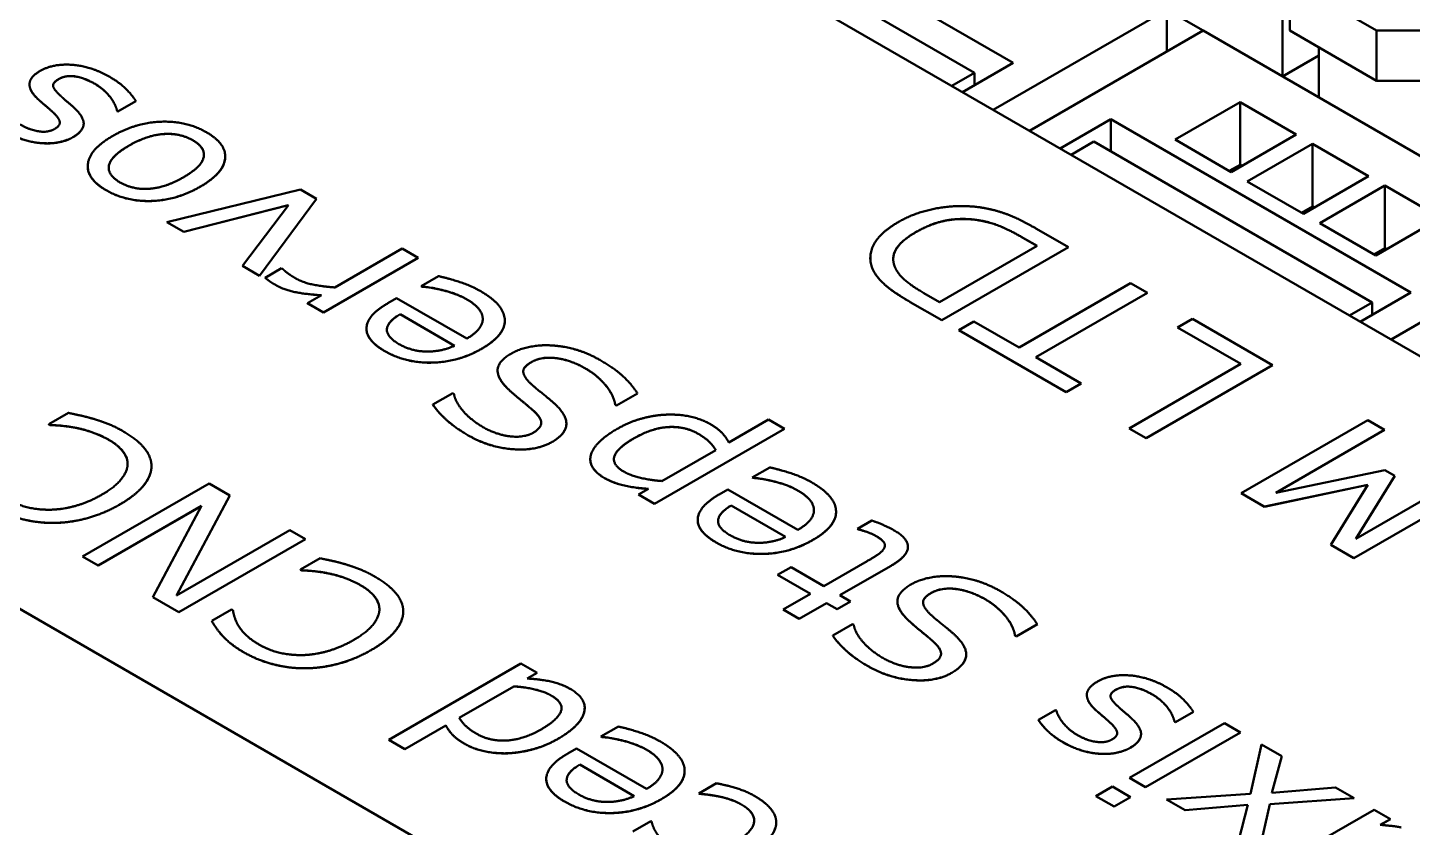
# Model space of a CAD drawing. Header units: millimetres. Extents: x 3118 to 4801, y 919 to 1849.
# Drawn here: x 3955.21 to 3982.29, y 1641.12 to 1656.75 of the extents above; entities that cross this region are included whole.
import ezdxf

# ---------------------------------------------------------------- set-up
doc = ezdxf.new("R2010")
doc.units = ezdxf.units.MM
doc.header["$LTSCALE"] = 1.8
doc.layers.add('외형선(ISO)', color=7, linetype='Continuous', lineweight=50)
doc.layers.add('좁은 외형선(ISO)', color=7, linetype='Continuous', lineweight=35)

msp = doc.modelspace()

# ---------------------------------------------------------------- linework, layer by layer
at = {"layer": '외형선(ISO)'}
for p, q in [((3937.434, 1676.315), (4003.619, 1638.103)), ((3983.456, 1628.993), (3921.655, 1664.674)), ((3974.486, 1656.066), (3968.617, 1659.454)), ((3968.285, 1659.018), (3973.729, 1655.874)), ((3979.754, 1655.801), (3979.754, 1657.434)), ((3979.895, 1657.678), (3981.592, 1656.699)), ((3979.895, 1656.699), (3979.895, 1657.678)), ((3977.491, 1657.107), (3974.097, 1655.147)), ((3977.491, 1656.29), (3977.491, 1657.107)), ((3977.597, 1657.046), (3978.198, 1656.699)), ((3978.198, 1656.699), (3974.804, 1654.739)), ((3978.198, 1656.699), (3978.163, 1656.719)), ((3982.724, 1654.086), (3978.198, 1656.699)), ((3979.895, 1656.699), (3981.592, 1655.719)), ((3982.441, 1656.699), (3981.592, 1656.699)), ((3981.592, 1655.719), (3981.592, 1656.699)), ((3980.461, 1655.392), (3980.461, 1656.372)), ((3974.486, 1656.066), (3973.496, 1655.494)), ((3980.461, 1656.209), (3979.754, 1655.801)), ((3973.729, 1655.874), (3973.284, 1655.617)), ((3973.729, 1655.629), (3973.729, 1655.874)), ((3955.248, 1655.649), (3955.248, 1655.65)), ((3982.441, 1655.719), (3981.592, 1655.719)), ((3956.979, 1655.113), (3957.331, 1655.316)), ((3957.331, 1655.315), (3956.979, 1655.113)), ((3957.331, 1655.315), (3957.331, 1655.316)), ((3978.923, 1655.3), (3977.65, 1654.566)), ((3980.019, 1654.668), (3978.923, 1655.3)), ((3978.923, 1654.076), (3978.923, 1655.3)), ((3956.963, 1655.123), (3956.979, 1655.113)), ((3956.963, 1655.122), (3956.963, 1655.123)), ((3956.979, 1655.113), (3956.963, 1655.122)), ((3956.979, 1655.113), (3956.979, 1655.113)), ((3956.308, 1654.881), (3956.308, 1654.882)), ((3976.395, 1654.964), (3975.405, 1654.392)), ((3982.264, 1651.575), (3976.395, 1654.964)), ((3976.395, 1654.964), (3976.395, 1654.335)), ((3955.51, 1654.495), (3955.51, 1654.496)), ((3976.063, 1654.527), (3975.617, 1654.27)), ((3976.063, 1654.527), (3981.508, 1651.383)), ((3977.65, 1654.566), (3978.746, 1653.933)), ((3978.746, 1653.933), (3980.019, 1654.668)), ((3980.337, 1654.484), (3979.064, 1653.749)), ((3981.433, 1653.851), (3980.337, 1654.484)), ((3980.337, 1653.259), (3980.337, 1654.484)), ((3959.076, 1654.235), (3959.076, 1654.236)), ((3956.387, 1654.046), (3956.387, 1654.047)), ((3978.923, 1654.076), (3978.711, 1653.953)), ((3978.958, 1654.055), (3978.923, 1654.076)), ((3979.064, 1653.749), (3980.161, 1653.116)), ((3980.161, 1653.116), (3981.433, 1653.851)), ((3981.751, 1653.667), (3980.479, 1652.933)), ((3982.848, 1653.035), (3981.751, 1653.667)), ((3981.751, 1652.443), (3981.751, 1653.667)), ((3960.545, 1653.589), (3957.937, 1652.951)), ((3959.749, 1651.904), (3960.858, 1653.408)), ((3960.858, 1653.407), (3959.749, 1651.904)), ((3960.858, 1653.408), (3960.545, 1653.589)), ((3960.858, 1653.407), (3960.858, 1653.408)), ((3958.264, 1652.762), (3960.311, 1653.286)), ((3960.31, 1653.285), (3958.264, 1652.761)), ((3960.311, 1653.286), (3959.412, 1652.099)), ((3980.337, 1653.259), (3980.125, 1653.137)), ((3980.373, 1653.239), (3980.337, 1653.259)), ((3957.937, 1652.951), (3958.264, 1652.762)), ((3957.937, 1652.95), (3957.937, 1652.951)), ((3958.264, 1652.761), (3957.937, 1652.95)), ((3975.566, 1652.463), (3974.942, 1652.823)), ((3980.479, 1652.933), (3981.575, 1652.3)), ((3981.575, 1652.3), (3982.848, 1653.035)), ((3958.264, 1652.761), (3958.264, 1652.762)), ((3974.643, 1652.667), (3974.952, 1652.489)), ((3974.951, 1652.488), (3974.643, 1652.666)), ((3985.269, 1652.616), (3981.875, 1650.657)), ((3962.539, 1652.438), (3961.222, 1651.677)), ((3962.852, 1652.257), (3962.539, 1652.438)), ((3974.952, 1652.489), (3973.046, 1651.389)), ((3973.091, 1651.034), (3975.566, 1652.463)), ((3975.566, 1652.462), (3973.091, 1651.033)), ((3975.566, 1652.462), (3975.566, 1652.463)), ((3981.751, 1652.443), (3981.539, 1652.32)), ((3981.787, 1652.422), (3981.751, 1652.443)), ((3959.412, 1652.099), (3959.749, 1651.904)), ((3959.412, 1652.098), (3959.412, 1652.099)), ((3959.749, 1651.904), (3959.412, 1652.098)), ((3960.177, 1652.051), (3959.856, 1651.866)), ((3960.194, 1652.042), (3960.177, 1652.051)), ((3960.996, 1651.185), (3962.852, 1652.257)), ((3962.852, 1652.256), (3960.996, 1651.184)), ((3962.852, 1652.256), (3962.852, 1652.257)), ((3971.692, 1652.251), (3971.692, 1652.252)), ((3959.749, 1651.904), (3959.749, 1651.904)), ((3959.856, 1651.865), (3959.856, 1651.866)), ((3963.248, 1651.897), (3962.907, 1651.7)), ((3976.782, 1651.761), (3974.6, 1650.501)), ((3977.111, 1651.571), (3976.782, 1651.761)), ((3960.957, 1651.524), (3960.682, 1651.366)), ((3962.428, 1651.466), (3962.258, 1651.368)), ((3963.798, 1650.675), (3962.428, 1651.466)), ((3962.923, 1651.69), (3962.907, 1651.7)), ((3962.907, 1651.7), (3962.923, 1651.691)), ((3962.907, 1651.7), (3962.907, 1651.7)), ((3962.923, 1651.69), (3962.923, 1651.691)), ((3973.046, 1651.389), (3972.737, 1651.567)), ((3974.929, 1650.311), (3977.111, 1651.571)), ((3977.111, 1651.57), (3974.93, 1650.311)), ((3977.111, 1651.57), (3977.111, 1651.571)), ((3982.264, 1651.575), (3981.274, 1651.004)), ((3960.682, 1651.366), (3960.996, 1651.185)), ((3960.682, 1651.365), (3960.682, 1651.366)), ((3960.996, 1651.184), (3960.682, 1651.365)), ((3972.473, 1651.391), (3973.091, 1651.034)), ((3973.091, 1651.033), (3972.473, 1651.39)), ((3981.508, 1651.383), (3981.062, 1651.126)), ((3981.508, 1651.138), (3981.508, 1651.383)), ((3960.996, 1651.184), (3960.996, 1651.185)), ((3962.495, 1651.152), (3963.559, 1650.537)), ((3962.495, 1651.151), (3962.495, 1651.152)), ((3963.559, 1650.537), (3962.495, 1651.151)), ((3964.111, 1651.079), (3964.111, 1651.08)), ((3964.544, 1651.027), (3964.544, 1651.028)), ((3973.091, 1651.033), (3973.091, 1651.034)), ((3973.715, 1651.012), (3973.422, 1650.843)), ((3974.6, 1650.501), (3973.715, 1651.012)), ((3977.992, 1651.062), (3977.699, 1650.893)), ((3979.558, 1650.158), (3977.992, 1651.062)), ((3961.839, 1650.871), (3961.839, 1650.871)), ((3973.422, 1650.843), (3975.521, 1649.631)), ((3973.422, 1650.842), (3973.422, 1650.843)), ((3975.521, 1649.63), (3973.422, 1650.842)), ((3977.699, 1650.893), (3978.936, 1650.179)), ((3977.699, 1650.892), (3977.699, 1650.893)), ((3978.935, 1650.179), (3977.699, 1650.892)), ((3975.814, 1649.8), (3974.929, 1650.311)), ((3978.936, 1650.179), (3976.754, 1648.919)), ((3977.083, 1648.729), (3979.558, 1650.158)), ((3979.558, 1650.157), (3977.083, 1648.729)), ((3979.558, 1650.157), (3979.558, 1650.158)), ((3964.402, 1650.053), (3964.402, 1650.054)), ((3963.525, 1649.608), (3963.137, 1649.384)), ((3963.549, 1649.594), (3963.525, 1649.608)), ((3966.727, 1649.366), (3967.139, 1649.604)), ((3967.139, 1649.603), (3966.727, 1649.366)), ((3967.139, 1649.603), (3967.139, 1649.604)), ((3975.521, 1649.631), (3975.814, 1649.8)), ((3975.814, 1649.799), (3975.521, 1649.63)), ((3975.521, 1649.63), (3975.521, 1649.631)), ((3975.814, 1649.799), (3975.814, 1649.8)), ((3963.137, 1649.383), (3963.137, 1649.384)), ((3966.727, 1649.366), (3966.703, 1649.38)), ((3966.703, 1649.38), (3966.727, 1649.366)), ((3966.703, 1649.38), (3966.703, 1649.38)), ((3966.727, 1649.366), (3966.727, 1649.366)), ((3956.01, 1649.223), (3955.624, 1649)), ((3969.701, 1649.093), (3968.923, 1648.644)), ((3970.014, 1648.913), (3969.701, 1649.093)), ((3981.421, 1649.083), (3978.946, 1647.654)), ((3981.75, 1648.893), (3981.421, 1649.083)), ((3955.624, 1649), (3955.648, 1648.986)), ((3955.624, 1648.999), (3955.624, 1649)), ((3955.648, 1648.985), (3955.624, 1648.999)), ((3955.648, 1648.985), (3955.648, 1648.986)), ((3965.748, 1649.013), (3965.748, 1649.014)), ((3967.473, 1647.445), (3970.014, 1648.913)), ((3970.014, 1648.912), (3967.473, 1647.444)), ((3970.014, 1648.912), (3970.014, 1648.913)), ((3977.083, 1648.729), (3976.754, 1648.919)), ((3976.754, 1648.919), (3977.083, 1648.729)), ((3976.754, 1648.919), (3976.754, 1648.919)), ((3979.619, 1647.662), (3981.75, 1648.893)), ((3981.75, 1648.892), (3979.621, 1647.663)), ((3981.75, 1648.892), (3981.75, 1648.893)), ((3968.669, 1648.497), (3967.616, 1647.89)), ((3977.083, 1648.729), (3977.083, 1648.729)), ((3966.215, 1648.314), (3966.215, 1648.314)), ((3957.634, 1648.177), (3957.634, 1648.178)), ((3969.725, 1648.158), (3969.384, 1647.961)), ((3969.384, 1647.961), (3969.4, 1647.951)), ((3969.384, 1647.96), (3969.384, 1647.961)), ((3969.4, 1647.951), (3969.384, 1647.96)), ((3969.4, 1647.951), (3969.4, 1647.951)), ((3981.756, 1648.103), (3979.619, 1647.662)), ((3981.184, 1646.758), (3981.952, 1647.99)), ((3983.316, 1647.989), (3981.184, 1646.758)), ((3981.952, 1647.989), (3981.185, 1646.759)), ((3981.952, 1647.99), (3981.756, 1648.103)), ((3981.952, 1647.989), (3981.952, 1647.99)), ((3958.759, 1647.843), (3956.284, 1646.414)), ((3959.165, 1647.609), (3958.759, 1647.843)), ((3967.354, 1647.738), (3967.16, 1647.626)), ((3968.905, 1647.726), (3968.735, 1647.628)), ((3970.275, 1646.936), (3968.905, 1647.726)), ((3979.402, 1647.39), (3981.419, 1647.817)), ((3981.418, 1647.816), (3979.402, 1647.389)), ((3981.419, 1647.817), (3980.699, 1646.641)), ((3983.623, 1647.811), (3981.148, 1646.382)), ((3981.148, 1646.382), (3983.623, 1647.811)), ((3956.591, 1646.237), (3958.612, 1647.403)), ((3958.611, 1647.402), (3956.591, 1646.236)), ((3958.612, 1647.403), (3957.662, 1645.619)), ((3958.125, 1645.652), (3959.165, 1647.609)), ((3959.165, 1647.608), (3958.125, 1645.653)), ((3959.165, 1647.608), (3959.165, 1647.609)), ((3967.16, 1647.626), (3967.473, 1647.445)), ((3967.16, 1647.625), (3967.16, 1647.626)), ((3967.473, 1647.444), (3967.16, 1647.625)), ((3967.473, 1647.444), (3967.473, 1647.445)), ((3968.972, 1647.413), (3970.036, 1646.798)), ((3968.972, 1647.412), (3968.972, 1647.413)), ((3970.036, 1646.798), (3968.972, 1647.412)), ((3978.946, 1647.654), (3979.402, 1647.39)), ((3978.946, 1647.653), (3978.946, 1647.654)), ((3979.402, 1647.389), (3978.946, 1647.653)), ((3968.316, 1647.131), (3968.316, 1647.132)), ((3970.588, 1647.339), (3970.588, 1647.34)), ((3971.022, 1647.288), (3971.022, 1647.289)), ((3979.402, 1647.389), (3979.402, 1647.39)), ((3960.339, 1646.931), (3958.125, 1645.652)), ((3960.646, 1646.754), (3960.339, 1646.931)), ((3971.719, 1647.119), (3971.439, 1646.957)), ((3971.439, 1646.957), (3971.455, 1646.947)), ((3971.439, 1646.956), (3971.439, 1646.957)), ((3971.455, 1646.946), (3971.439, 1646.956)), ((3971.455, 1646.946), (3971.455, 1646.947)), ((3958.171, 1645.325), (3960.646, 1646.754)), ((3960.646, 1646.753), (3958.171, 1645.324)), ((3960.646, 1646.753), (3960.646, 1646.754)), ((3972.428, 1646.6), (3972.428, 1646.6)), ((3981.148, 1646.382), (3980.699, 1646.641)), ((3980.699, 1646.641), (3981.148, 1646.382)), ((3980.699, 1646.641), (3980.699, 1646.641)), ((3956.284, 1646.414), (3956.591, 1646.237)), ((3956.284, 1646.413), (3956.284, 1646.414)), ((3956.591, 1646.236), (3956.284, 1646.413)), ((3960.933, 1646.38), (3960.547, 1646.158)), ((3971.631, 1646.325), (3970.784, 1645.837)), ((3981.148, 1646.382), (3981.148, 1646.382)), ((3956.591, 1646.236), (3956.591, 1646.237)), ((3960.547, 1646.158), (3960.571, 1646.144)), ((3960.547, 1646.157), (3960.547, 1646.158)), ((3960.571, 1646.143), (3960.547, 1646.157)), ((3960.571, 1646.143), (3960.571, 1646.144)), ((3970.142, 1646.208), (3969.879, 1646.056)), ((3969.879, 1646.056), (3970.521, 1645.685)), ((3969.879, 1646.055), (3969.879, 1646.056)), ((3970.521, 1645.685), (3969.879, 1646.055)), ((3970.784, 1645.837), (3970.142, 1646.208)), ((3971.097, 1645.656), (3972.085, 1646.226)), ((3972.085, 1646.226), (3971.098, 1645.656)), ((3957.662, 1645.619), (3958.171, 1645.325)), ((3957.662, 1645.618), (3957.662, 1645.619)), ((3958.171, 1645.324), (3957.662, 1645.618)), ((3970.521, 1645.685), (3969.988, 1645.377)), ((3971.045, 1645.383), (3971.307, 1645.535)), ((3971.307, 1645.534), (3971.045, 1645.382)), ((3971.307, 1645.535), (3971.097, 1645.656)), ((3971.307, 1645.534), (3971.307, 1645.535)), ((3972.221, 1645.539), (3972.221, 1645.54)), ((3958.171, 1645.324), (3958.171, 1645.325)), ((3959.202, 1645.381), (3958.812, 1645.156)), ((3959.226, 1645.367), (3959.202, 1645.381)), ((3962.557, 1645.334), (3962.557, 1645.335)), ((3969.988, 1645.377), (3970.301, 1645.196)), ((3969.988, 1645.376), (3969.988, 1645.377)), ((3970.301, 1645.196), (3969.988, 1645.376)), ((3970.835, 1645.504), (3970.301, 1645.196)), ((3970.301, 1645.196), (3970.835, 1645.504)), ((3971.045, 1645.382), (3970.835, 1645.504)), ((3970.835, 1645.504), (3971.045, 1645.383)), ((3970.835, 1645.504), (3970.835, 1645.504)), ((3971.045, 1645.382), (3971.045, 1645.383)), ((3958.812, 1645.155), (3958.812, 1645.156)), ((3970.301, 1645.196), (3970.301, 1645.196)), ((3971.344, 1645.094), (3970.956, 1644.87)), ((3971.368, 1645.08), (3971.344, 1645.094)), ((3974.546, 1644.852), (3974.958, 1645.09)), ((3974.958, 1645.089), (3974.546, 1644.851)), ((3974.958, 1645.089), (3974.958, 1645.09)), ((3970.956, 1644.869), (3970.956, 1644.87)), ((3974.522, 1644.866), (3974.546, 1644.852)), ((3974.522, 1644.865), (3974.522, 1644.866)), ((3974.546, 1644.851), (3974.522, 1644.865)), ((3974.546, 1644.851), (3974.546, 1644.852)), ((3973.566, 1644.499), (3973.566, 1644.5)), ((3964.86, 1644.32), (3962.274, 1642.827)), ((3965.174, 1644.14), (3964.86, 1644.32)), ((3964.98, 1644.028), (3965.174, 1644.14)), ((3965.174, 1644.139), (3964.981, 1644.028)), ((3965.174, 1644.139), (3965.174, 1644.14)), ((3963.65, 1643.26), (3964.717, 1643.876)), ((3964.717, 1643.875), (3963.651, 1643.26)), ((3964.717, 1643.875), (3964.717, 1643.876)), ((3975.926, 1643.711), (3975.926, 1643.712)), ((3966.105, 1643.45), (3966.105, 1643.451)), ((3975.314, 1643.413), (3974.98, 1643.22)), ((3975.33, 1643.404), (3975.314, 1643.413)), ((3977.657, 1643.175), (3978.009, 1643.378)), ((3978.009, 1643.377), (3977.657, 1643.174)), ((3978.009, 1643.377), (3978.009, 1643.378)), ((3962.588, 1642.647), (3963.392, 1643.111)), ((3963.392, 1643.11), (3962.588, 1642.646)), ((3963.392, 1643.11), (3963.392, 1643.111)), ((3966.764, 1643.091), (3966.422, 1642.894)), ((3974.98, 1643.22), (3974.98, 1643.22)), ((3978.615, 1643.156), (3976.758, 1642.084)), ((3977.641, 1643.184), (3977.657, 1643.175)), ((3977.641, 1643.183), (3977.641, 1643.184)), ((3977.657, 1643.174), (3977.641, 1643.183)), ((3977.657, 1643.174), (3977.657, 1643.175)), ((3978.928, 1642.976), (3978.615, 1643.156)), ((3962.588, 1642.646), (3962.274, 1642.827)), ((3962.274, 1642.827), (3962.588, 1642.647)), ((3962.274, 1642.827), (3962.274, 1642.827)), ((3966.422, 1642.894), (3966.438, 1642.885)), ((3966.422, 1642.893), (3966.422, 1642.894)), ((3966.438, 1642.884), (3966.422, 1642.893)), ((3966.438, 1642.884), (3966.438, 1642.885)), ((3976.986, 1642.943), (3976.986, 1642.944)), ((3977.071, 1641.904), (3978.928, 1642.976)), ((3978.928, 1642.975), (3977.071, 1641.903)), ((3978.928, 1642.975), (3978.928, 1642.976)), ((3962.588, 1642.646), (3962.588, 1642.647)), ((3964.596, 1642.566), (3964.596, 1642.567)), ((3965.943, 1642.659), (3965.774, 1642.561)), ((3967.313, 1641.869), (3965.943, 1642.659)), ((3976.188, 1642.557), (3976.188, 1642.558)), ((3979.34, 1642.738), (3979.126, 1641.772)), ((3979.736, 1642.509), (3979.34, 1642.738)), ((3966.01, 1642.346), (3967.075, 1641.731)), ((3966.01, 1642.345), (3966.01, 1642.346)), ((3967.074, 1641.731), (3966.01, 1642.345)), ((3967.626, 1642.273), (3967.626, 1642.273)), ((3979.546, 1641.795), (3979.736, 1642.509)), ((3979.736, 1642.508), (3979.546, 1641.795)), ((3979.736, 1642.508), (3979.736, 1642.509)), ((3965.354, 1642.064), (3965.354, 1642.065)), ((3968.06, 1642.221), (3968.06, 1642.222)), ((3977.071, 1641.903), (3976.758, 1642.084)), ((3976.758, 1642.084), (3977.071, 1641.904)), ((3976.758, 1642.084), (3976.758, 1642.084)), ((3968.681, 1641.982), (3968.337, 1641.783)), ((3968.354, 1641.773), (3968.337, 1641.783)), ((3968.337, 1641.783), (3968.354, 1641.774)), ((3968.337, 1641.783), (3968.337, 1641.783)), ((3968.354, 1641.773), (3968.354, 1641.774)), ((3976.427, 1641.916), (3976.103, 1641.73)), ((3976.103, 1641.73), (3976.457, 1641.526)), ((3976.103, 1641.729), (3976.103, 1641.73)), ((3976.457, 1641.525), (3976.103, 1641.729)), ((3976.78, 1641.712), (3976.427, 1641.916)), ((3977.071, 1641.903), (3977.071, 1641.904)), ((3979.126, 1641.772), (3977.483, 1641.666)), ((3980.789, 1641.901), (3979.546, 1641.795)), ((3981.152, 1641.691), (3980.789, 1641.901)), ((3976.457, 1641.526), (3976.78, 1641.712)), ((3976.78, 1641.711), (3976.457, 1641.525)), ((3976.457, 1641.525), (3976.457, 1641.526)), ((3976.78, 1641.711), (3976.78, 1641.712)), ((3977.483, 1641.666), (3977.847, 1641.456)), ((3977.483, 1641.665), (3977.483, 1641.666)), ((3977.847, 1641.455), (3977.483, 1641.665)), ((3977.847, 1641.456), (3979.073, 1641.557)), ((3979.073, 1641.556), (3977.847, 1641.455)), ((3977.847, 1641.455), (3977.847, 1641.456)), ((3979.073, 1641.557), (3978.894, 1640.851)), ((3979.289, 1640.623), (3979.504, 1641.575)), ((3979.504, 1641.574), (3979.289, 1640.622)), ((3979.504, 1641.575), (3981.152, 1641.691)), ((3981.152, 1641.69), (3979.504, 1641.574)), ((3979.504, 1641.574), (3979.504, 1641.575)), ((3981.548, 1641.463), (3980.288, 1640.735)), ((3981.152, 1641.69), (3981.152, 1641.691)), ((3981.861, 1641.282), (3981.548, 1641.463)), ((3967.398, 1641.241), (3967.05, 1641.04)), ((3967.414, 1641.232), (3967.398, 1641.241)), ((3969.851, 1641.217), (3969.851, 1641.218)), ((3969.851, 1641.207), (3969.851, 1641.208)), ((3981.665, 1641.169), (3981.861, 1641.282)), ((3981.861, 1641.281), (3981.667, 1641.169)), ((3981.861, 1641.281), (3981.861, 1641.282))]:
    msp.add_line(p, q, dxfattribs=at)
for points in [[(3955.456, 1655.909), (3955.254, 1655.792), (3955.248, 1655.653)], [(3956.82, 1655.791), (3956.456, 1656.001), (3955.71, 1656.056), (3955.456, 1655.909)], [(3955.816, 1655.748), (3955.959, 1655.831), (3956.325, 1655.774), (3956.531, 1655.655)], [(3956.531, 1655.654), (3956.325, 1655.773), (3955.959, 1655.83), (3955.816, 1655.747)], [(3955.248, 1655.653), (3955.246, 1655.515), (3955.414, 1655.359)], [(3955.414, 1655.359), (3955.248, 1655.512), (3955.248, 1655.649)], [(3955.71, 1655.615), (3955.704, 1655.684), (3955.816, 1655.748)], [(3955.816, 1655.747), (3955.711, 1655.686), (3955.71, 1655.622)], [(3955.858, 1655.42), (3955.721, 1655.546), (3955.71, 1655.615)], [(3956.531, 1655.655), (3956.696, 1655.559), (3956.929, 1655.273), (3956.963, 1655.123)], [(3956.963, 1655.122), (3956.929, 1655.272), (3956.696, 1655.558), (3956.531, 1655.654)], [(3957.331, 1655.316), (3957.27, 1655.417), (3957.026, 1655.672), (3956.82, 1655.791)], [(3955.708, 1655.1), (3955.642, 1655.161), (3955.468, 1655.308), (3955.414, 1655.359)], [(3955.414, 1655.359), (3955.468, 1655.309), (3955.642, 1655.162), (3955.708, 1655.1)], [(3956.149, 1655.161), (3956.084, 1655.226), (3955.908, 1655.372), (3955.858, 1655.42)], [(3955.84, 1654.914), (3955.828, 1654.989), (3955.708, 1655.1)], [(3955.708, 1655.1), (3955.828, 1654.99), (3955.84, 1654.915)], [(3956.098, 1654.614), (3956.282, 1654.72), (3956.329, 1654.983), (3956.149, 1655.161)], [(3954.783, 1654.72), (3954.961, 1654.618), (3955.339, 1654.504), (3955.51, 1654.496)], [(3955.51, 1654.495), (3955.339, 1654.504), (3954.961, 1654.617), (3954.783, 1654.719)], [(3955.739, 1654.775), (3955.607, 1654.699), (3955.24, 1654.76), (3955.068, 1654.859)], [(3955.84, 1654.915), (3955.854, 1654.842), (3955.739, 1654.775)], [(3955.841, 1654.899), (3955.841, 1654.906), (3955.84, 1654.914)], [(3958.711, 1654.709), (3958.321, 1654.934), (3957.329, 1654.9), (3956.874, 1654.637)], [(3955.51, 1654.496), (3955.686, 1654.486), (3955.985, 1654.549), (3956.098, 1654.614)], [(3956.098, 1654.613), (3955.985, 1654.548), (3955.686, 1654.485), (3955.51, 1654.495)], [(3956.874, 1654.637), (3956.42, 1654.375), (3956.359, 1653.801), (3956.749, 1653.576)], [(3957.018, 1653.731), (3956.767, 1653.876), (3956.836, 1654.242), (3957.197, 1654.451)], [(3957.197, 1654.451), (3957.551, 1654.655), (3958.193, 1654.697), (3958.442, 1654.553)], [(3958.442, 1654.553), (3958.193, 1654.696), (3957.551, 1654.654), (3957.197, 1654.45)], [(3958.442, 1654.553), (3958.694, 1654.408), (3958.616, 1654.036), (3958.266, 1653.834)], [(3958.66, 1654.271), (3958.66, 1654.427), (3958.442, 1654.553)], [(3958.589, 1653.647), (3959.044, 1653.91), (3959.105, 1654.481), (3958.711, 1654.709)], [(3956.749, 1653.575), (3956.387, 1653.784), (3956.387, 1654.046)], [(3956.749, 1653.576), (3957.143, 1653.349), (3958.135, 1653.385), (3958.589, 1653.647)], [(3958.589, 1653.646), (3958.135, 1653.384), (3957.143, 1653.348), (3956.749, 1653.575)], [(3958.266, 1653.834), (3957.905, 1653.625), (3957.272, 1653.584), (3957.018, 1653.731)], [(3973.816, 1653.245), (3973.42, 1653.298), (3972.58, 1653.151), (3972.242, 1652.956)], [(3974.942, 1652.823), (3974.6, 1653.021), (3974.091, 1653.207), (3973.816, 1653.245)], [(3972.242, 1652.956), (3971.881, 1652.748), (3971.638, 1652.281), (3971.733, 1652.044)], [(3972.578, 1652.756), (3972.867, 1652.923), (3973.434, 1653.038), (3973.739, 1653)], [(3973.739, 1652.999), (3973.434, 1653.037), (3972.867, 1652.922), (3972.578, 1652.755)], [(3973.739, 1653), (3973.982, 1652.969), (3974.404, 1652.805), (3974.643, 1652.667)], [(3974.643, 1652.666), (3974.404, 1652.804), (3973.982, 1652.968), (3973.739, 1652.999)], [(3972.18, 1652.059), (3972.093, 1652.243), (3972.289, 1652.589), (3972.578, 1652.756)], [(3960.452, 1651.855), (3960.363, 1651.907), (3960.248, 1651.992), (3960.194, 1652.042)], [(3971.733, 1652.043), (3971.692, 1652.148), (3971.692, 1652.251)], [(3971.733, 1652.044), (3971.79, 1651.907), (3972.111, 1651.6), (3972.473, 1651.391)], [(3972.473, 1651.39), (3972.111, 1651.599), (3971.79, 1651.906), (3971.733, 1652.043)], [(3972.737, 1651.567), (3972.507, 1651.7), (3972.242, 1651.928), (3972.18, 1652.059)], [(3959.856, 1651.866), (3959.917, 1651.817), (3959.981, 1651.77), (3960.064, 1651.723)], [(3960.064, 1651.722), (3959.981, 1651.77), (3959.917, 1651.816), (3959.856, 1651.865)], [(3961.222, 1651.677), (3960.994, 1651.69), (3960.598, 1651.772), (3960.452, 1651.855)], [(3964.073, 1651.601), (3963.891, 1651.706), (3963.473, 1651.845), (3963.248, 1651.897)], [(3960.064, 1651.723), (3960.212, 1651.637), (3960.622, 1651.545), (3960.957, 1651.524)], [(3962.923, 1651.691), (3963.079, 1651.685), (3963.614, 1651.551), (3963.804, 1651.441)], [(3963.804, 1651.441), (3963.614, 1651.55), (3963.079, 1651.684), (3962.923, 1651.69)], [(3964.093, 1650.479), (3964.553, 1650.745), (3964.535, 1651.334), (3964.073, 1651.601)], [(3962.258, 1651.368), (3961.854, 1651.135), (3961.824, 1650.646), (3962.2, 1650.429)], [(3964.111, 1651.079), (3964.105, 1651.173), (3963.947, 1651.358), (3963.804, 1651.441)], [(3963.804, 1651.441), (3963.947, 1651.359), (3964.105, 1651.174), (3964.111, 1651.08)], [(3962.474, 1650.569), (3962.226, 1650.712), (3962.25, 1651.009), (3962.495, 1651.152)], [(3964.111, 1651.08), (3964.121, 1650.981), (3963.97, 1650.774), (3963.798, 1650.675)], [(3964.544, 1651.027), (3964.544, 1650.739), (3964.093, 1650.478)], [(3964.112, 1651.056), (3964.112, 1651.068), (3964.111, 1651.079)], [(3962.2, 1650.428), (3961.839, 1650.637), (3961.839, 1650.871)], [(3962.2, 1650.429), (3962.606, 1650.195), (3963.638, 1650.217), (3964.093, 1650.479)], [(3964.093, 1650.478), (3963.638, 1650.216), (3962.606, 1650.194), (3962.2, 1650.428)], [(3963.559, 1650.537), (3963.319, 1650.422), (3962.727, 1650.423), (3962.474, 1650.569)], [(3964.677, 1650.387), (3964.412, 1650.234), (3964.394, 1649.902), (3964.598, 1649.7)], [(3965.458, 1650.542), (3965.24, 1650.556), (3964.822, 1650.471), (3964.677, 1650.387)], [(3966.42, 1650.248), (3966.172, 1650.392), (3965.699, 1650.527), (3965.458, 1650.542)], [(3965.028, 1649.818), (3964.907, 1649.939), (3964.901, 1650.122), (3965.065, 1650.217)], [(3965.065, 1650.216), (3964.904, 1650.123), (3964.904, 1650.034)], [(3966.131, 1650.085), (3965.826, 1650.261), (3965.256, 1650.327), (3965.065, 1650.216)], [(3965.065, 1650.217), (3965.256, 1650.327), (3965.826, 1650.262), (3966.131, 1650.086)], [(3967.139, 1649.604), (3967.018, 1649.789), (3966.689, 1650.093), (3966.42, 1650.248)], [(3964.598, 1649.699), (3964.402, 1649.892), (3964.402, 1650.053)], [(3966.131, 1650.086), (3966.349, 1649.96), (3966.671, 1649.579), (3966.703, 1649.38)], [(3966.703, 1649.38), (3966.671, 1649.578), (3966.349, 1649.959), (3966.131, 1650.085)], [(3964.117, 1648.946), (3963.875, 1649.086), (3963.572, 1649.443), (3963.549, 1649.594)], [(3964.598, 1649.7), (3964.701, 1649.601), (3965.026, 1649.336), (3965.109, 1649.26)], [(3965.109, 1649.259), (3965.026, 1649.335), (3964.701, 1649.6), (3964.598, 1649.699)], [(3965.497, 1649.421), (3965.368, 1649.533), (3965.119, 1649.728), (3965.028, 1649.818)], [(3963.137, 1649.384), (3963.23, 1649.244), (3963.567, 1648.935), (3963.828, 1648.784)], [(3963.828, 1648.783), (3963.567, 1648.934), (3963.23, 1649.243), (3963.137, 1649.383)], [(3965.467, 1648.655), (3965.737, 1648.811), (3965.757, 1649.189), (3965.497, 1649.421)], [(3956.517, 1649.1), (3956.357, 1649.148), (3956.141, 1649.194), (3956.01, 1649.223)], [(3957.074, 1648.867), (3956.933, 1648.949), (3956.65, 1649.061), (3956.517, 1649.1)], [(3965.109, 1649.26), (3965.265, 1649.117), (3965.248, 1648.923), (3965.095, 1648.834)], [(3965.257, 1649.029), (3965.257, 1649.123), (3965.109, 1649.259)], [(3967.721, 1649.189), (3967.473, 1649.183), (3966.97, 1649.042), (3966.743, 1648.911)], [(3968.552, 1649.008), (3968.386, 1649.104), (3967.954, 1649.197), (3967.721, 1649.189)], [(3955.648, 1648.986), (3955.989, 1648.976), (3956.569, 1648.83), (3956.808, 1648.692)], [(3956.808, 1648.691), (3956.569, 1648.829), (3955.989, 1648.975), (3955.648, 1648.985)], [(3957.634, 1648.182), (3957.634, 1648.369), (3957.345, 1648.711), (3957.074, 1648.867)], [(3963.828, 1648.784), (3964.234, 1648.55), (3965.157, 1648.476), (3965.467, 1648.655)], [(3965.467, 1648.654), (3965.157, 1648.476), (3964.234, 1648.549), (3963.828, 1648.783)], [(3965.095, 1648.834), (3964.921, 1648.734), (3964.382, 1648.794), (3964.117, 1648.946)], [(3966.743, 1648.911), (3966.293, 1648.651), (3966.16, 1648.143), (3966.495, 1647.949)], [(3967.075, 1648.729), (3967.42, 1648.929), (3968.067, 1648.964), (3968.327, 1648.813)], [(3968.327, 1648.813), (3968.067, 1648.963), (3967.42, 1648.928), (3967.075, 1648.729)], [(3968.327, 1648.813), (3968.449, 1648.743), (3968.596, 1648.609), (3968.669, 1648.497)], [(3968.923, 1648.644), (3968.869, 1648.753), (3968.697, 1648.924), (3968.552, 1649.008)], [(3956.808, 1648.692), (3956.979, 1648.593), (3957.173, 1648.346), (3957.167, 1648.207)], [(3966.873, 1648.074), (3966.634, 1648.212), (3966.739, 1648.536), (3967.075, 1648.729)], [(3966.495, 1647.948), (3966.215, 1648.11), (3966.215, 1648.314)], [(3957.167, 1648.207), (3957.159, 1648.074), (3956.927, 1647.777), (3956.666, 1647.626)], [(3957.008, 1647.429), (3957.329, 1647.614), (3957.636, 1647.999), (3957.634, 1648.182)], [(3966.495, 1647.949), (3966.671, 1647.848), (3967.123, 1647.75), (3967.354, 1647.738)], [(3967.616, 1647.89), (3967.396, 1647.907), (3967.008, 1647.996), (3966.873, 1648.074)], [(3970.281, 1647.701), (3970.091, 1647.811), (3969.556, 1647.945), (3969.4, 1647.951)], [(3969.4, 1647.951), (3969.556, 1647.946), (3970.091, 1647.812), (3970.281, 1647.702)], [(3970.55, 1647.862), (3970.368, 1647.967), (3969.95, 1648.105), (3969.725, 1648.158)], [(3970.281, 1647.702), (3970.424, 1647.619), (3970.582, 1647.435), (3970.588, 1647.34)], [(3970.588, 1647.339), (3970.582, 1647.434), (3970.424, 1647.618), (3970.281, 1647.701)], [(3970.57, 1646.74), (3971.03, 1647.006), (3971.012, 1647.595), (3970.55, 1647.862)], [(3955.668, 1647.33), (3955.422, 1647.325), (3954.999, 1647.429), (3954.811, 1647.537)], [(3956.666, 1647.626), (3956.416, 1647.481), (3955.908, 1647.336), (3955.668, 1647.33)], [(3955.719, 1647.072), (3956.046, 1647.074), (3956.7, 1647.252), (3957.008, 1647.429)], [(3957.008, 1647.428), (3956.7, 1647.251), (3956.046, 1647.074), (3955.719, 1647.071)], [(3968.735, 1647.628), (3968.331, 1647.395), (3968.301, 1646.906), (3968.677, 1646.689)], [(3968.952, 1646.829), (3968.703, 1646.973), (3968.727, 1647.269), (3968.972, 1647.413)], [(3954.508, 1647.388), (3954.781, 1647.231), (3955.399, 1647.07), (3955.719, 1647.072)], [(3955.719, 1647.071), (3955.399, 1647.069), (3954.781, 1647.23), (3954.508, 1647.387)], [(3968.677, 1646.689), (3968.316, 1646.897), (3968.316, 1647.131)], [(3970.588, 1647.34), (3970.598, 1647.241), (3970.447, 1647.035), (3970.275, 1646.936)], [(3971.022, 1647.288), (3971.022, 1647), (3970.57, 1646.739)], [(3970.589, 1647.316), (3970.589, 1647.328), (3970.588, 1647.339)], [(3971.455, 1646.947), (3971.505, 1646.934), (3971.717, 1646.866), (3971.794, 1646.821)], [(3971.794, 1646.82), (3971.717, 1646.865), (3971.505, 1646.934), (3971.455, 1646.946)], [(3972.148, 1646.932), (3972.067, 1646.979), (3971.831, 1647.08), (3971.719, 1647.119)], [(3972.085, 1646.226), (3972.422, 1646.421), (3972.433, 1646.768), (3972.148, 1646.932)], [(3968.677, 1646.689), (3969.083, 1646.455), (3970.115, 1646.477), (3970.57, 1646.74)], [(3970.57, 1646.739), (3970.115, 1646.476), (3969.083, 1646.454), (3968.677, 1646.689)], [(3970.036, 1646.798), (3969.796, 1646.682), (3969.204, 1646.684), (3968.952, 1646.829)], [(3971.794, 1646.821), (3971.925, 1646.745), (3971.992, 1646.637), (3971.962, 1646.577)], [(3961.44, 1646.258), (3961.28, 1646.306), (3961.064, 1646.351), (3960.933, 1646.38)], [(3971.962, 1646.577), (3971.927, 1646.513), (3971.778, 1646.411), (3971.631, 1646.325)], [(3960.571, 1646.144), (3960.913, 1646.133), (3961.493, 1645.987), (3961.731, 1645.85)], [(3961.731, 1645.849), (3961.493, 1645.986), (3960.913, 1646.132), (3960.571, 1646.143)], [(3961.998, 1646.025), (3961.856, 1646.106), (3961.573, 1646.218), (3961.44, 1646.258)], [(3961.731, 1645.85), (3961.903, 1645.75), (3962.097, 1645.503), (3962.091, 1645.364)], [(3962.557, 1645.34), (3962.557, 1645.526), (3962.268, 1645.868), (3961.998, 1646.025)], [(3972.495, 1645.873), (3972.231, 1645.72), (3972.212, 1645.388), (3972.416, 1645.186)], [(3973.277, 1646.028), (3973.059, 1646.042), (3972.641, 1645.957), (3972.495, 1645.873)], [(3973.95, 1645.571), (3973.645, 1645.747), (3973.075, 1645.813), (3972.883, 1645.702)], [(3972.883, 1645.703), (3973.075, 1645.813), (3973.645, 1645.748), (3973.95, 1645.572)], [(3974.239, 1645.734), (3973.99, 1645.878), (3973.517, 1646.013), (3973.277, 1646.028)], [(3972.416, 1645.185), (3972.221, 1645.378), (3972.221, 1645.539)], [(3972.847, 1645.304), (3972.726, 1645.425), (3972.719, 1645.608), (3972.883, 1645.703)], [(3972.883, 1645.702), (3972.723, 1645.609), (3972.722, 1645.519)], [(3973.95, 1645.572), (3974.168, 1645.446), (3974.489, 1645.065), (3974.522, 1644.866)], [(3974.522, 1644.865), (3974.489, 1645.064), (3974.168, 1645.445), (3973.95, 1645.571)], [(3974.958, 1645.09), (3974.837, 1645.275), (3974.507, 1645.579), (3974.239, 1645.734)], [(3959.735, 1644.695), (3959.507, 1644.827), (3959.26, 1645.149), (3959.226, 1645.367)], [(3962.091, 1645.364), (3962.083, 1645.231), (3961.85, 1644.934), (3961.59, 1644.783)], [(3961.931, 1644.586), (3962.252, 1644.772), (3962.559, 1645.157), (3962.557, 1645.34)], [(3973.315, 1644.907), (3973.186, 1645.019), (3972.938, 1645.214), (3972.847, 1645.304)], [(3958.812, 1645.156), (3958.933, 1644.946), (3959.234, 1644.66), (3959.432, 1644.546)], [(3959.432, 1644.545), (3959.234, 1644.659), (3958.933, 1644.945), (3958.812, 1645.155)], [(3971.936, 1644.432), (3971.693, 1644.572), (3971.39, 1644.929), (3971.368, 1645.08)], [(3972.416, 1645.186), (3972.519, 1645.087), (3972.845, 1644.822), (3972.928, 1644.746)], [(3972.928, 1644.745), (3972.845, 1644.821), (3972.519, 1645.086), (3972.416, 1645.185)], [(3960.592, 1644.487), (3960.345, 1644.483), (3959.923, 1644.586), (3959.735, 1644.695)], [(3961.59, 1644.783), (3961.339, 1644.639), (3960.832, 1644.493), (3960.592, 1644.487)], [(3970.956, 1644.87), (3971.049, 1644.73), (3971.386, 1644.421), (3971.647, 1644.27)], [(3971.647, 1644.269), (3971.386, 1644.42), (3971.049, 1644.729), (3970.956, 1644.869)], [(3972.928, 1644.746), (3973.083, 1644.603), (3973.067, 1644.409), (3972.913, 1644.32)], [(3973.075, 1644.515), (3973.075, 1644.609), (3972.928, 1644.745)], [(3973.285, 1644.141), (3973.556, 1644.297), (3973.576, 1644.675), (3973.315, 1644.907)], [(3959.432, 1644.546), (3959.705, 1644.388), (3960.323, 1644.227), (3960.642, 1644.229)], [(3960.642, 1644.229), (3960.323, 1644.226), (3959.705, 1644.387), (3959.432, 1644.545)], [(3961.931, 1644.586), (3961.624, 1644.408), (3960.969, 1644.231), (3960.642, 1644.229)], [(3960.642, 1644.229), (3960.969, 1644.232), (3961.624, 1644.409), (3961.931, 1644.586)], [(3972.913, 1644.32), (3972.74, 1644.22), (3972.2, 1644.28), (3971.936, 1644.432)], [(3971.647, 1644.27), (3972.053, 1644.036), (3972.976, 1643.962), (3973.285, 1644.141)], [(3973.285, 1644.14), (3972.976, 1643.961), (3972.053, 1644.035), (3971.647, 1644.269)], [(3965.824, 1643.825), (3965.652, 1643.924), (3965.232, 1644.017), (3964.98, 1644.028)], [(3976.134, 1643.97), (3975.932, 1643.854), (3975.926, 1643.715)], [(3977.497, 1643.853), (3977.134, 1644.063), (3976.388, 1644.117), (3976.134, 1643.97)], [(3964.717, 1643.876), (3964.929, 1643.863), (3965.319, 1643.773), (3965.452, 1643.696)], [(3965.452, 1643.696), (3965.319, 1643.773), (3964.929, 1643.862), (3964.717, 1643.875)], [(3965.452, 1643.696), (3965.701, 1643.553), (3965.582, 1643.223), (3965.252, 1643.033)], [(3965.653, 1643.45), (3965.653, 1643.58), (3965.452, 1643.696)], [(3965.58, 1642.848), (3966.034, 1643.111), (3966.158, 1643.632), (3965.824, 1643.825)], [(3975.926, 1643.715), (3975.924, 1643.576), (3976.091, 1643.421)], [(3976.091, 1643.42), (3975.926, 1643.574), (3975.926, 1643.711)], [(3976.388, 1643.677), (3976.382, 1643.745), (3976.493, 1643.81)], [(3976.493, 1643.809), (3976.388, 1643.748), (3976.388, 1643.683)], [(3976.536, 1643.482), (3976.398, 1643.608), (3976.388, 1643.677)], [(3976.493, 1643.81), (3976.637, 1643.892), (3977.003, 1643.835), (3977.209, 1643.716)], [(3977.209, 1643.715), (3977.003, 1643.834), (3976.637, 1643.892), (3976.493, 1643.809)], [(3977.209, 1643.716), (3977.374, 1643.621), (3977.607, 1643.335), (3977.641, 1643.184)], [(3977.641, 1643.183), (3977.607, 1643.334), (3977.374, 1643.62), (3977.209, 1643.715)], [(3978.009, 1643.378), (3977.948, 1643.478), (3977.704, 1643.734), (3977.497, 1643.853)], [(3975.746, 1642.921), (3975.582, 1643.015), (3975.36, 1643.283), (3975.33, 1643.404)], [(3976.091, 1643.421), (3976.146, 1643.371), (3976.32, 1643.224), (3976.386, 1643.162)], [(3976.386, 1643.161), (3976.32, 1643.223), (3976.146, 1643.37), (3976.091, 1643.42)], [(3976.827, 1643.223), (3976.762, 1643.288), (3976.586, 1643.434), (3976.536, 1643.482)], [(3963.392, 1643.111), (3963.45, 1643), (3963.616, 1642.834), (3963.761, 1642.75)], [(3963.761, 1642.75), (3963.616, 1642.834), (3963.45, 1642.999), (3963.392, 1643.11)], [(3963.994, 1642.948), (3963.877, 1643.015), (3963.719, 1643.155), (3963.65, 1643.26)], [(3967.588, 1642.795), (3967.406, 1642.9), (3966.988, 1643.039), (3966.764, 1643.091)], [(3975.461, 1642.781), (3975.295, 1642.877), (3975.035, 1643.12), (3974.98, 1643.22)], [(3974.98, 1643.22), (3975.035, 1643.121), (3975.295, 1642.878), (3975.461, 1642.782)], [(3976.386, 1643.162), (3976.506, 1643.051), (3976.518, 1642.977)], [(3976.518, 1642.976), (3976.506, 1643.051), (3976.386, 1643.161)], [(3976.776, 1642.676), (3976.96, 1642.782), (3977.007, 1643.044), (3976.827, 1643.223)], [(3965.252, 1643.033), (3964.915, 1642.838), (3964.256, 1642.796), (3963.994, 1642.948)], [(3965.58, 1642.848), (3965.345, 1642.712), (3964.84, 1642.577), (3964.596, 1642.566)], [(3964.596, 1642.567), (3964.84, 1642.578), (3965.345, 1642.713), (3965.58, 1642.848)], [(3966.438, 1642.885), (3966.594, 1642.879), (3967.129, 1642.745), (3967.319, 1642.635)], [(3967.319, 1642.634), (3967.129, 1642.744), (3966.594, 1642.878), (3966.438, 1642.884)], [(3976.417, 1642.837), (3976.285, 1642.761), (3975.918, 1642.822), (3975.746, 1642.921)], [(3976.518, 1642.977), (3976.532, 1642.903), (3976.417, 1642.837)], [(3976.519, 1642.96), (3976.519, 1642.968), (3976.518, 1642.976)], [(3964.596, 1642.566), (3964.357, 1642.559), (3963.923, 1642.656), (3963.761, 1642.75)], [(3963.761, 1642.75), (3963.923, 1642.657), (3964.357, 1642.56), (3964.596, 1642.567)], [(3965.774, 1642.561), (3965.37, 1642.328), (3965.339, 1641.839), (3965.715, 1641.622)], [(3967.319, 1642.635), (3967.463, 1642.552), (3967.62, 1642.368), (3967.626, 1642.273)], [(3967.626, 1642.273), (3967.62, 1642.367), (3967.463, 1642.551), (3967.319, 1642.634)], [(3967.608, 1641.673), (3968.069, 1641.939), (3968.051, 1642.528), (3967.588, 1642.795)], [(3975.461, 1642.782), (3975.639, 1642.679), (3976.017, 1642.566), (3976.188, 1642.558)], [(3976.188, 1642.557), (3976.017, 1642.565), (3975.639, 1642.678), (3975.461, 1642.781)], [(3976.188, 1642.558), (3976.364, 1642.547), (3976.663, 1642.61), (3976.776, 1642.676)], [(3976.776, 1642.675), (3976.663, 1642.61), (3976.364, 1642.547), (3976.188, 1642.557)], [(3965.99, 1641.762), (3965.741, 1641.906), (3965.766, 1642.202), (3966.01, 1642.346)], [(3967.626, 1642.273), (3967.636, 1642.174), (3967.485, 1641.968), (3967.313, 1641.869)], [(3967.627, 1642.25), (3967.627, 1642.261), (3967.626, 1642.273)], [(3965.715, 1641.622), (3965.354, 1641.83), (3965.354, 1642.064)], [(3968.06, 1642.221), (3968.06, 1641.933), (3967.608, 1641.672)], [(3967.075, 1641.731), (3966.834, 1641.615), (3966.242, 1641.617), (3965.99, 1641.762)], [(3968.354, 1641.774), (3968.416, 1641.771), (3968.614, 1641.745), (3968.715, 1641.726)], [(3968.715, 1641.725), (3968.614, 1641.744), (3968.416, 1641.77), (3968.354, 1641.773)], [(3969.432, 1641.73), (3969.275, 1641.821), (3968.911, 1641.935), (3968.681, 1641.982)], [(3968.715, 1641.726), (3968.834, 1641.704), (3969.079, 1641.619), (3969.174, 1641.564)], [(3969.174, 1641.563), (3969.079, 1641.618), (3968.834, 1641.703), (3968.715, 1641.725)], [(3969.851, 1641.213), (3969.853, 1641.352), (3969.634, 1641.613), (3969.432, 1641.73)], [(3965.715, 1641.622), (3966.121, 1641.388), (3967.154, 1641.41), (3967.608, 1641.673)], [(3967.608, 1641.672), (3967.154, 1641.409), (3966.121, 1641.387), (3965.715, 1641.622)], [(3969.174, 1641.564), (3969.447, 1641.407), (3969.388, 1641.025), (3969.053, 1640.832)], [(3969.42, 1641.252), (3969.42, 1641.421), (3969.174, 1641.563)], [(3967.778, 1640.758), (3967.634, 1640.841), (3967.448, 1641.086), (3967.414, 1641.232)], [(3969.376, 1640.645), (3969.62, 1640.786), (3969.853, 1641.074), (3969.851, 1641.213)], [(3969.851, 1641.217), (3969.851, 1641.215), (3969.851, 1641.213)], [(3982.073, 1641.117), (3981.976, 1641.138), (3981.734, 1641.162), (3981.665, 1641.169)]]:
    msp.add_open_spline(points, degree=2, dxfattribs=at)
for points, knots in [([(3956.308, 1654.881), (3956.308, 1654.866), (3956.282, 1654.719), (3956.098, 1654.613)], [0.885572, 0.885572, 0.885572, 1, 2, 2, 2]), ([(3957.197, 1654.45), (3956.836, 1654.241), (3956.797, 1654.036), (3956.797, 1654.015)], [0, 0, 0, 1, 1.119424, 1.119424, 1.119424]), ([(3959.076, 1654.235), (3959.076, 1654.215), (3959.044, 1653.909), (3958.589, 1653.646)], [0.928571, 0.928571, 0.928571, 1, 2, 2, 2]), ([(3972.578, 1652.755), (3972.289, 1652.588), (3972.139, 1652.323), (3972.139, 1652.229)], [0, 0, 0, 1, 1.528911, 1.528911, 1.528911]), ([(3960.956, 1651.523), (3960.621, 1651.545), (3960.212, 1651.637), (3960.064, 1651.722)], [0.001903, 0.001903, 0.001903, 1, 2, 2, 2]), ([(3962.495, 1651.151), (3962.25, 1651.008), (3962.238, 1650.853), (3962.238, 1650.846)], [0, 0, 0, 1, 1.045132, 1.045132, 1.045132]), ([(3965.748, 1649.013), (3965.748, 1649.006), (3965.737, 1648.81), (3965.467, 1648.654)], [0.962687, 0.962687, 0.962687, 1, 2, 2, 2]), ([(3968.668, 1648.497), (3968.596, 1648.609), (3968.449, 1648.743), (3968.327, 1648.813)], [0.002653, 0.002653, 0.002653, 1, 2, 2, 2]), ([(3957.167, 1648.223), (3957.167, 1648.352), (3956.979, 1648.592), (3956.808, 1648.691)], [0.060304, 0.060304, 0.060304, 1, 2, 2, 2]), ([(3967.075, 1648.729), (3966.739, 1648.535), (3966.677, 1648.344), (3966.677, 1648.316)], [0, 0, 0, 1, 1.179261, 1.179261, 1.179261]), ([(3957.634, 1648.177), (3957.634, 1647.996), (3957.329, 1647.614), (3957.008, 1647.428)], [0.012987, 0.012987, 0.012987, 1, 2, 2, 2]), ([(3967.352, 1647.737), (3967.123, 1647.749), (3966.671, 1647.847), (3966.495, 1647.948)], [0.002822, 0.002822, 0.002822, 1, 2, 2, 2]), ([(3968.972, 1647.412), (3968.727, 1647.268), (3968.715, 1647.113), (3968.715, 1647.107)], [0, 0, 0, 1, 1.045132, 1.045132, 1.045132]), ([(3971.976, 1646.632), (3971.976, 1646.662), (3971.925, 1646.745), (3971.794, 1646.82)], [0.479772, 0.479772, 0.479772, 1, 2, 2, 2]), ([(3972.428, 1646.6), (3972.428, 1646.597), (3972.422, 1646.42), (3972.085, 1646.226)], [0.982578, 0.982578, 0.982578, 1, 2, 2, 2]), ([(3962.091, 1645.38), (3962.091, 1645.51), (3961.903, 1645.75), (3961.731, 1645.849)], [0.060304, 0.060304, 0.060304, 1, 2, 2, 2]), ([(3962.557, 1645.334), (3962.557, 1645.153), (3962.252, 1644.771), (3961.931, 1644.586)], [0.012987, 0.012987, 0.012987, 1, 2, 2, 2]), ([(3973.566, 1644.499), (3973.566, 1644.492), (3973.556, 1644.296), (3973.285, 1644.14)], [0.962687, 0.962687, 0.962687, 1, 2, 2, 2]), ([(3966.105, 1643.45), (3966.105, 1643.411), (3966.034, 1643.11), (3965.58, 1642.848)], [0.84399, 0.84399, 0.84399, 1, 2, 2, 2]), ([(3976.986, 1642.943), (3976.986, 1642.927), (3976.96, 1642.781), (3976.776, 1642.675)], [0.885572, 0.885572, 0.885572, 1, 2, 2, 2]), ([(3966.01, 1642.345), (3965.766, 1642.201), (3965.753, 1642.047), (3965.753, 1642.04)], [0, 0, 0, 1, 1.045132, 1.045132, 1.045132]), ([(3969.851, 1641.207), (3969.851, 1641.071), (3969.62, 1640.785), (3969.376, 1640.644)], [0.017094, 0.017094, 0.017094, 1, 2, 2, 2])]:
    msp.add_open_spline(points, degree=2, knots=knots, dxfattribs=at)
at = {"layer": '좁은 외형선(ISO)'}
for p, q in [((3955.816, 1655.747), (3955.816, 1655.748)), ((3956.531, 1655.654), (3956.531, 1655.655)), ((3955.414, 1655.359), (3955.414, 1655.359)), ((3955.708, 1655.1), (3955.708, 1655.1)), ((3955.84, 1654.914), (3955.84, 1654.915)), ((3956.098, 1654.613), (3956.098, 1654.614)), ((3957.197, 1654.45), (3957.197, 1654.451)), ((3958.442, 1654.553), (3958.442, 1654.553)), ((3958.589, 1653.646), (3958.589, 1653.647)), ((3956.749, 1653.575), (3956.749, 1653.576)), ((3973.739, 1652.999), (3973.739, 1653)), ((3972.578, 1652.755), (3972.578, 1652.756)), ((3974.643, 1652.666), (3974.643, 1652.667)), ((3971.733, 1652.043), (3971.733, 1652.044)), ((3960.064, 1651.722), (3960.064, 1651.723)), ((3963.804, 1651.441), (3963.804, 1651.441)), ((3972.473, 1651.39), (3972.473, 1651.391)), ((3962.2, 1650.428), (3962.2, 1650.429)), ((3964.093, 1650.478), (3964.093, 1650.479)), ((3965.065, 1650.216), (3965.065, 1650.217)), ((3966.131, 1650.085), (3966.131, 1650.086)), ((3964.598, 1649.699), (3964.598, 1649.7)), ((3965.109, 1649.259), (3965.109, 1649.26)), ((3963.828, 1648.783), (3963.828, 1648.784)), ((3968.327, 1648.813), (3968.327, 1648.813)), ((3956.808, 1648.691), (3956.808, 1648.692)), ((3965.467, 1648.654), (3965.467, 1648.655)), ((3967.075, 1648.729), (3967.075, 1648.729)), ((3966.495, 1647.948), (3966.495, 1647.949)), ((3970.281, 1647.701), (3970.281, 1647.702)), ((3957.008, 1647.428), (3957.008, 1647.429)), ((3955.719, 1647.071), (3955.719, 1647.072)), ((3968.677, 1646.689), (3968.677, 1646.689)), ((3970.57, 1646.739), (3970.57, 1646.74)), ((3971.794, 1646.82), (3971.794, 1646.821)), ((3972.085, 1646.226), (3972.085, 1646.226)), ((3961.731, 1645.849), (3961.731, 1645.85)), ((3972.883, 1645.702), (3972.883, 1645.703)), ((3973.95, 1645.571), (3973.95, 1645.572)), ((3972.416, 1645.185), (3972.416, 1645.186)), ((3972.928, 1644.745), (3972.928, 1644.746)), ((3959.432, 1644.545), (3959.432, 1644.546)), ((3961.931, 1644.586), (3961.931, 1644.586)), ((3960.642, 1644.229), (3960.642, 1644.229)), ((3971.647, 1644.269), (3971.647, 1644.27)), ((3973.285, 1644.14), (3973.285, 1644.141)), ((3965.452, 1643.696), (3965.452, 1643.696)), ((3976.493, 1643.809), (3976.493, 1643.81)), ((3977.209, 1643.715), (3977.209, 1643.716)), ((3976.091, 1643.42), (3976.091, 1643.421)), ((3976.386, 1643.161), (3976.386, 1643.162)), ((3965.58, 1642.848), (3965.58, 1642.848)), ((3976.518, 1642.976), (3976.518, 1642.977)), ((3963.761, 1642.75), (3963.761, 1642.75)), ((3967.319, 1642.634), (3967.319, 1642.635)), ((3975.461, 1642.781), (3975.461, 1642.782)), ((3976.776, 1642.675), (3976.776, 1642.676)), ((3968.715, 1641.725), (3968.715, 1641.726)), ((3965.715, 1641.622), (3965.715, 1641.622)), ((3967.608, 1641.672), (3967.608, 1641.673)), ((3969.174, 1641.563), (3969.174, 1641.564))]:
    msp.add_line(p, q, dxfattribs=at)

doc.saveas('drawing.dxf')
